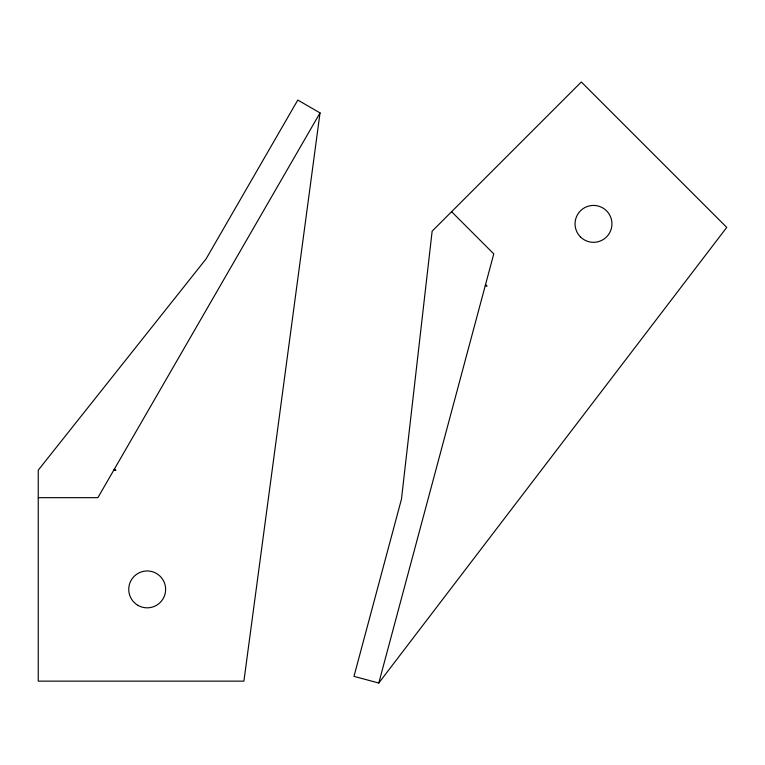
<?xml version="1.0" encoding="UTF-8"?>
<svg xmlns="http://www.w3.org/2000/svg" width="765" height="765" viewBox="0 0 765 765"><rect width="100%" height="100%" fill="white"/><g stroke="black" fill="none" stroke-linecap="round" stroke-linejoin="round"><path stroke-width="1.15" d="M320.028 112.904L243.901 681.137L38.25 681.137L38.25 470.14L206.043 258.962L297.786 100.062L320.028 112.904L97.891 497.661L38.25 497.661M378.78 683.021L726.75 227.396L581.333 81.979L432.139 231.173L401.462 499.153L353.975 676.375L378.78 683.021L493.769 253.884L451.599 211.714M113.784 470.14L115.898 470.14L114.31 469.222M485.268 285.603L487.037 286.081L485.546 284.58M580.453 236.911A18.437 18.437 0 0 0 611.312 228.649A18.437 18.437 0 0 0 588.725 206.062A18.437 18.437 0 0 0 580.453 236.911M137.968 605.364A18.437 18.437 0 0 0 165.623 589.394A18.437 18.437 0 0 0 137.968 573.425A18.437 18.437 0 0 0 137.968 605.364"/></g></svg>
